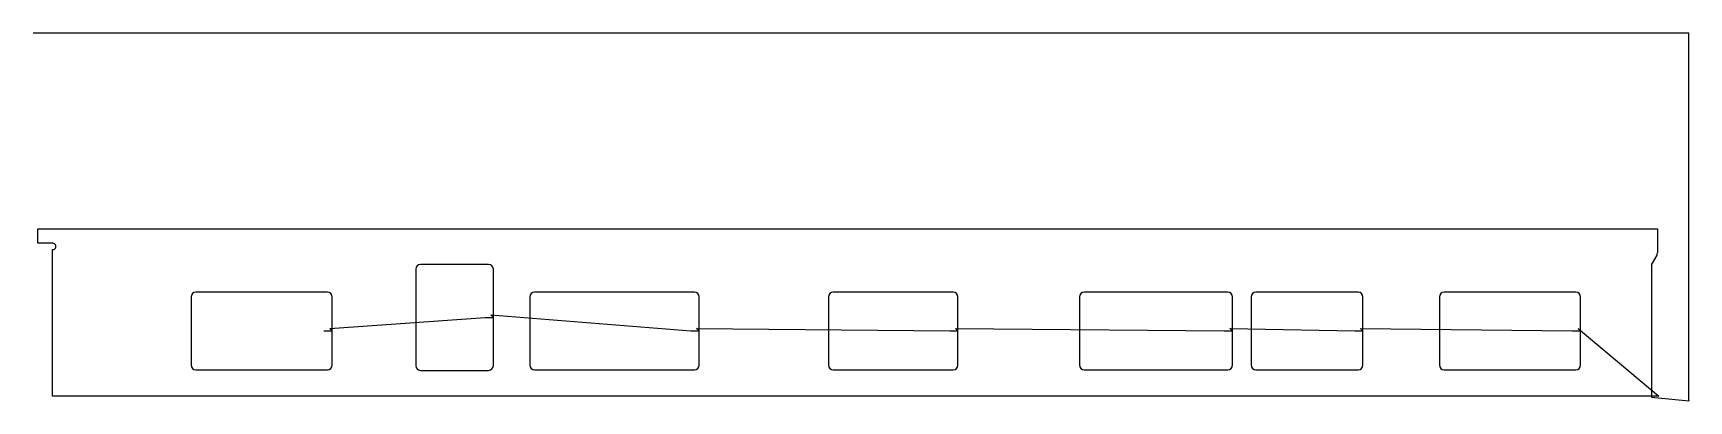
# Model space of a CAD drawing. Header units: metres. Extents: x 0 to 7039, y 0 to 1561.
import ezdxf

# ---------------------------------------------------------------- set-up
doc = ezdxf.new("R2010")
doc.units = ezdxf.units.M

msp = doc.modelspace()

# ---------------------------------------------------------------- linework, layer by layer
at = {"layer": 'TOOL_0'}
for p, q in [((1, 1560.921), (0, 1560.921)), ((7039.053, 1560.921), (1, 1560.921)), ((7039.053, 1), (7039.053, 1560.921)), ((20, 669.001), (20, 730.001)), ((20, 730.001), (6905, 730.001)), ((6905, 730.001), (6905, 628.86)), ((83.5, 669.001), (20, 669.001)), ((82, 20.001), (82, 641.981)), ((82, 641.981), (83.467, 641.981)), ((1936.5, 579.501), (1646.5, 579.501)), ((6880, 574.841), (6880, 20.001)), ((6902.12, 618.11), (6882.479, 584.091)), ((1626.5, 559.501), (1626.5, 149.501)), ((1956.5, 354.501), (1956.5, 559.501)), ((671.5, 441.501), (671.5, 151.501)), ((1251.5, 461.501), (691.5, 461.501)), ((1271.5, 296.501), (1271.5, 441.501)), ((2111.5, 441.501), (2111.5, 151.501)), ((2811.5, 461.501), (2131.5, 461.501)), ((2831.5, 296.501), (2831.5, 441.501)), ((3381.5, 441.501), (3381.5, 151.501)), ((3911.5, 461.501), (3401.5, 461.501)), ((3931.5, 296.501), (3931.5, 441.501)), ((4448.5, 441.501), (4448.5, 151.501)), ((5078.5, 461.501), (4468.5, 461.501)), ((5098.5, 296.501), (5098.5, 441.501)), ((5178.5, 441.501), (5178.5, 151.501)), ((5633.5, 461.501), (5198.5, 461.501)), ((5653.5, 296.501), (5653.5, 441.501)), ((5978.5, 441.501), (5978.5, 151.501)), ((6558.5, 461.501), (5998.5, 461.501)), ((6578.5, 296.501), (6578.5, 441.501)), ((1260.893, 307.108), (1921.5, 354.501)), ((1921.5, 354.501), (1956.5, 354.501)), ((1956.5, 354.501), (1945.893, 365.108)), ((1945.893, 365.108), (2796.5, 296.501)), ((1956.5, 149.501), (1956.5, 354.501)), ((1236.5, 296.501), (1271.5, 296.501)), ((1271.5, 296.501), (1260.893, 307.108)), ((1271.5, 151.501), (1271.5, 296.501)), ((2796.5, 296.501), (2831.5, 296.501)), ((2831.5, 296.501), (2820.893, 307.108)), ((2820.893, 307.108), (3896.5, 296.501)), ((2831.5, 151.501), (2831.5, 296.501)), ((3896.5, 296.501), (3931.5, 296.501)), ((3931.5, 296.501), (3920.893, 307.108)), ((3920.893, 307.108), (5063.5, 296.501)), ((3931.5, 151.501), (3931.5, 296.501)), ((5063.5, 296.501), (5098.5, 296.501)), ((5098.5, 296.501), (5087.893, 307.108)), ((5087.893, 307.108), (5618.5, 296.501)), ((5098.5, 151.501), (5098.5, 296.501)), ((5618.5, 296.501), (5653.5, 296.501)), ((5653.5, 296.501), (5642.893, 307.108)), ((5642.893, 307.108), (6543.5, 296.501)), ((5653.5, 151.501), (5653.5, 296.501)), ((6543.5, 296.501), (6578.5, 296.501)), ((6578.5, 296.501), (6567.893, 307.108)), ((6567.893, 307.108), (6910.906, 20.001)), ((6578.5, 151.501), (6578.5, 296.501)), ((691.5, 131.501), (1251.5, 131.501)), ((1646.5, 129.501), (1936.5, 129.501)), ((2131.5, 131.501), (2811.5, 131.501)), ((3401.5, 131.501), (3911.5, 131.501)), ((4468.5, 131.501), (5078.5, 131.501)), ((5198.5, 131.501), (5633.5, 131.501)), ((5998.5, 131.501), (6558.5, 131.501)), ((6880, 20.001), (82, 20.001)), ((6910.906, 20.001), (6880, 20.001)), ((6880, 20.001), (6880, 14.93)), ((6880, 14.93), (7039.053, 0)), ((7039.053, 0), (7039.053, 1)), ((7039.053, 1), (7039.053, 0)), ((7039.053, 0), (7039.053, 1)), ((7039.053, 0), (7039.053, 0))]:
    msp.add_line(p, q, dxfattribs=at)
for centre, radius, start, end in [((83.49, 655.491), 13.51, 269.9024573, 89.9575901), ((1646.5, 559.501), 20, 90, 180), ((1936.5, 559.501), 20, 0, 90), ((6898.5, 574.841), 18.5, 149.9992722, 180), ((6883.5, 628.86), 21.5, 330.0006047, 0), ((691.5, 441.501), 20, 90, 180), ((1251.5, 441.501), 20, 0, 90), ((2131.5, 441.501), 20, 90, 180), ((2811.5, 441.501), 20, 0, 90), ((3401.5, 441.501), 20, 90, 180), ((3911.5, 441.501), 20, 0, 90), ((4468.5, 441.501), 20, 90, 180), ((5078.5, 441.501), 20, 0, 90), ((5198.5, 441.501), 20, 90, 180), ((5633.5, 441.501), 20, 0, 90), ((5998.5, 441.501), 20, 90, 180), ((6558.5, 441.501), 20, 0, 90), ((691.5, 151.501), 20, 180, 270), ((1251.5, 151.501), 20, 270, 0), ((1646.5, 149.501), 20, 180, 270), ((1936.5, 149.501), 20, 270, 0), ((2131.5, 151.501), 20, 180, 270), ((2811.5, 151.501), 20, 270, 0), ((3401.5, 151.501), 20, 180, 270), ((3911.5, 151.501), 20, 270, 0), ((4468.5, 151.501), 20, 180, 270), ((5078.5, 151.501), 20, 270, 0), ((5198.5, 151.501), 20, 180, 270), ((5633.5, 151.501), 20, 270, 0), ((5998.5, 151.501), 20, 180, 270), ((6558.5, 151.501), 20, 270, 0)]:
    msp.add_arc(centre, radius, start, end, dxfattribs=at)

doc.saveas('drawing.dxf')
